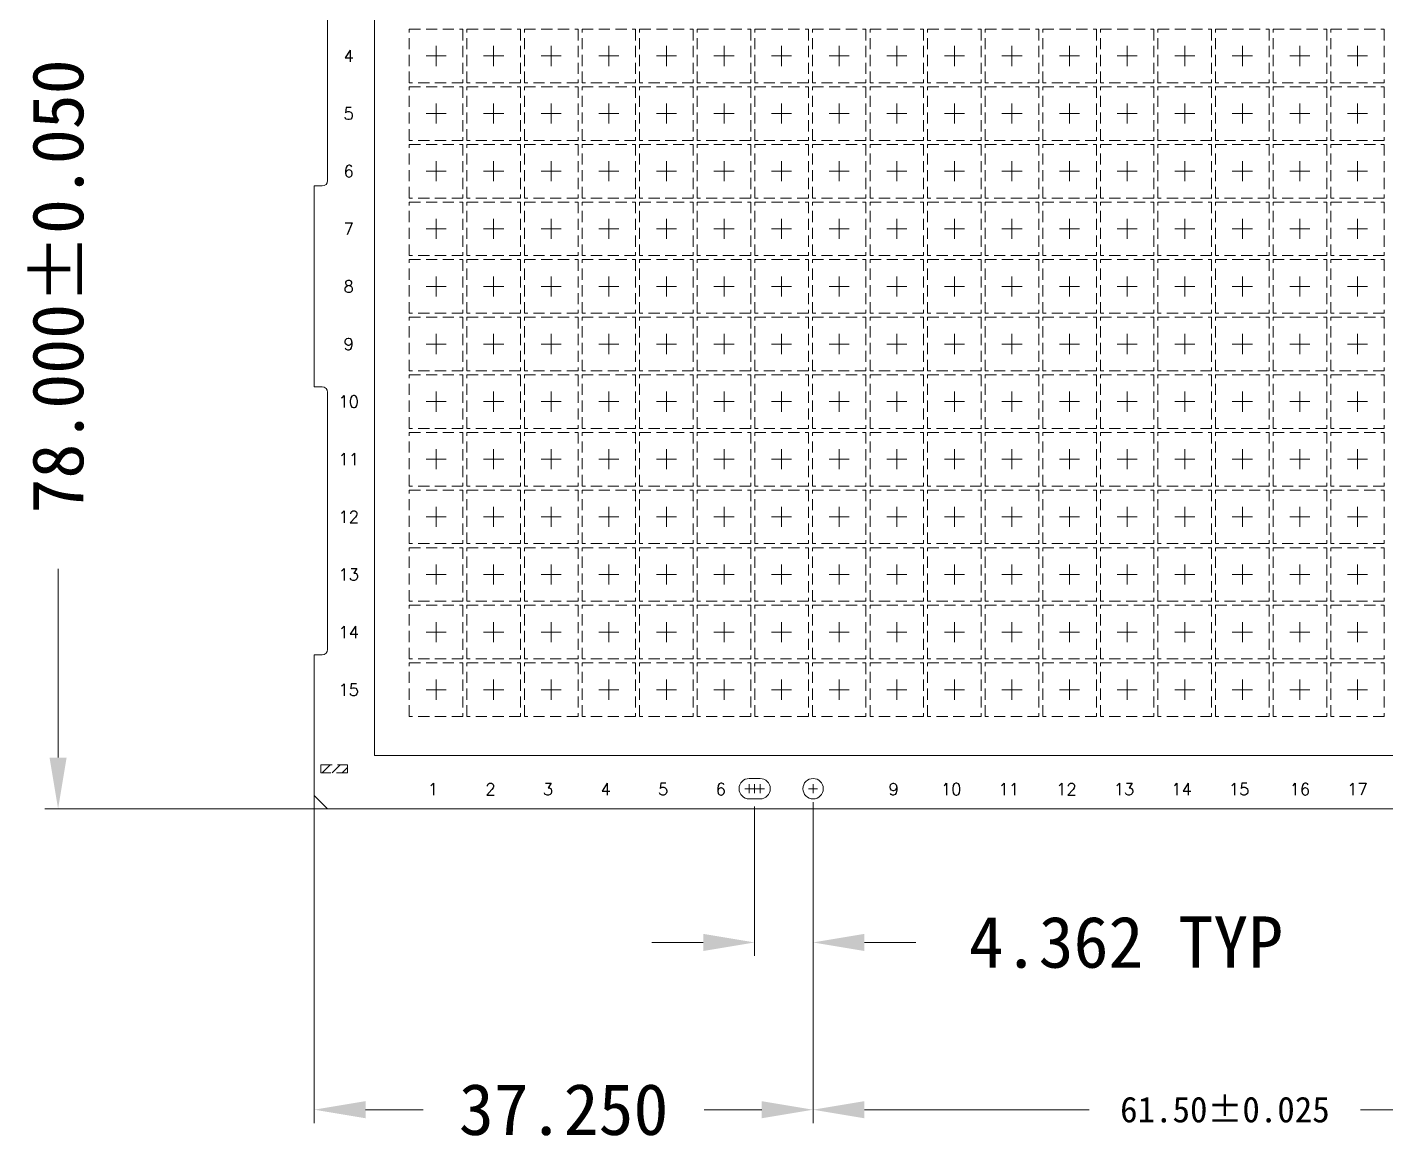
# Model space of a CAD drawing. Header units: millimetres. Extents: x 2103 to 2391, y 501 to 745.
# Drawn here: x 2140.57 to 2171, y 573.87 to 598.7 of the extents above; entities that cross this region are included whole.
import ezdxf

# ---------------------------------------------------------------- set-up
doc = ezdxf.new("R2010")
doc.units = ezdxf.units.MM
for name, pattern in [('CENTER', [2, 1.25, -0.25, 0.25, -0.25]), ('DASHED', [0.75, 0.5, -0.25]), ('HIDDEN', [0.375, 0.25, -0.125])]:
    doc.linetypes.add(name, pattern=pattern)
for name, color, linetype, lineweight in [('1', 7, 'Continuous', 18), ('1D', 4, 'Continuous', 18), ('ETCH', 4, 'Continuous', 15), ('PKG', 6, 'HIDDEN', 9)]:
    doc.layers.add(name, color=color, linetype=linetype, lineweight=lineweight)
doc.layers.add('中心线', color=1, linetype='CENTER')
doc.layers.add('标注', color=4, linetype='Continuous')
doc.styles.add('宋体', font='')
doc.styles.get('宋体').set_extended_font_data('宋体')

msp = doc.modelspace()

# ---------------------------------------------------------------- hatches: boundary and pattern name
at = {"layer": 'ETCH', "lineweight": 0}
h = msp.add_hatch(dxfattribs=at)
h.set_pattern_fill('ANSI31', color=256, scale=0.05)
h.set_pattern_definition([(45, (2316.36633, 731.20853), (-0.1122532, 0.1122532), [])])
h.paths.add_polyline_path([(2224.25022, 582.08881), (2223.65022, 582.08881), (2223.65022, 582.00453), (2224.25022, 582.00453)])
h.paths.add_polyline_path([(2224.25022, 582.18453), (2223.65022, 582.18453), (2223.65022, 582.08881), (2224.25022, 582.08881)])
h.paths.add_polyline_path([(2224.25022, 603.69453), (2223.65022, 603.69453), (2223.65022, 603.60453), (2224.25022, 603.60453)])
h.paths.add_polyline_path([(2224.25022, 603.78453), (2223.65022, 603.78453), (2223.65022, 603.69453), (2224.25022, 603.69453)])
h.paths.add_polyline_path([(2147.75022, 603.69453), (2147.15022, 603.69453), (2147.15022, 603.60453), (2147.75022, 603.60453)])
h.paths.add_polyline_path([(2147.75022, 603.78453), (2147.15022, 603.78453), (2147.15022, 603.69453), (2147.75022, 603.69453)])
h.paths.add_polyline_path([(2166.9606, 638.96442), (2164.9606, 638.96442), (2164.9606, 638.66442), (2166.9606, 638.66442)])
h.paths.add_polyline_path([(2166.9606, 639.26442), (2164.9606, 639.26442), (2164.9606, 638.96442), (2166.9606, 638.96442)])
h.paths.add_polyline_path([(2166.9606, 710.96442), (2164.9606, 710.96442), (2164.9606, 710.66442), (2166.9606, 710.66442)])
h.paths.add_polyline_path([(2166.9606, 711.26442), (2164.9606, 711.26442), (2164.9606, 710.96442), (2166.9606, 710.96442)])
h.paths.add_polyline_path([(2147.75022, 582.08881), (2147.15022, 582.08881), (2147.15022, 582.00453), (2147.75022, 582.00453)])
h.paths.add_polyline_path([(2147.75022, 582.18453), (2147.15022, 582.18453), (2147.15022, 582.08881), (2147.75022, 582.08881)])
at = {"layer": '标注', "lineweight": 0}
for points in [[(2141.07227, 582.34453), (2141.4556, 582.34453), (2141.26394, 581.19453)], [(2155.71662, 578.39633), (2155.71662, 578.013), (2156.86662, 578.20467)], [(2159.32522, 578.39633), (2159.32522, 578.013), (2158.17522, 578.20467)], [(2148.15022, 574.65102), (2148.15022, 574.26769), (2147.00022, 574.45936)], [(2157.02522, 574.65102), (2157.02522, 574.26769), (2158.17522, 574.45936)], [(2159.32522, 574.65102), (2159.32522, 574.26769), (2158.17522, 574.45936)]]:
    msp.add_hatch(color=256, dxfattribs=at).paths.add_polyline_path(points, flags=0)

# ---------------------------------------------------------------- linework, layer by layer
at = {"lineweight": 0}
for p, q in [((2147.00023, 581.49453), (2147.00022, 581.49453)), ((2147.00022, 581.49453), (2147.00023, 581.49453))]:
    msp.add_line(p, q, dxfattribs=at)
at = {"color": 6, "linetype": 'ByBlock', "lineweight": 0}
msp.add_lwpolyline([(2147.00022, 581.49453), (2147.00022, 581.49453), (2147.00022, 584.64453), (2147.18022, 584.64453, 0.41421356), (2147.30022, 584.76453), (2147.30022, 590.52453, 0.41421356), (2147.18022, 590.64453), (2147.00022, 590.64453), (2147.00022, 595.14453), (2147.18022, 595.14453, 0.41421356), (2147.30022, 595.26453), (2147.30022, 601.02453, 0.41421356), (2147.18022, 601.14453), (2147.00022, 601.14453), (2147.00022, 604.29453), (2147.00022, 604.29453), (2147.00022, 604.29453), (2147.30022, 604.59453), (2224.10022, 604.59453)], format="xyb", dxfattribs=at)
msp.add_lwpolyline([(2224.10022, 581.19453), (2147.30022, 581.19453), (2147.00022, 581.49453), (2147.00022, 581.49453), (2147.00022, 581.49453)], dxfattribs=at)
at = {"layer": '1', "lineweight": 0}
msp.add_lwpolyline([(2156.98662, 581.41953, 1), (2156.98662, 581.87673), (2156.74662, 581.87673, 1), (2156.74662, 581.41953)], format="xyb", close=True, dxfattribs=at)
msp.add_circle((2158.17522, 581.64813), 0.2286, dxfattribs=at)
at = {"layer": '1D', "lineweight": 0}
for p, q in [((2156.64662, 581.64813), (2156.84662, 581.64813)), ((2156.74662, 581.54813), (2156.74662, 581.74813)), ((2156.76662, 581.64813), (2156.96662, 581.64813)), ((2156.86662, 581.54813), (2156.86662, 581.74813)), ((2156.88662, 581.64813), (2157.08662, 581.64813)), ((2156.98662, 581.54813), (2156.98662, 581.74813)), ((2158.07522, 581.64813), (2158.27522, 581.64813)), ((2158.17522, 581.54813), (2158.17522, 581.74813))]:
    msp.add_line(p, q, dxfattribs=at)
msp.add_lwpolyline([(2148.35022, 603.39453), (2223.35022, 603.39453), (2223.35022, 582.39453), (2148.35022, 582.39453)], close=True, dxfattribs=at)
at = {"layer": '1D', "linetype": 'HIDDEN', "lineweight": 0}
msp.add_lwpolyline([(2147.15022, 582.00453), (2147.15022, 582.18453), (2147.75022, 582.18453), (2147.75022, 582.00453)], close=True, dxfattribs=at)
at = {"layer": 'PKG', "color": 2, "linetype": 'DASHED', "lineweight": 0, "ltscale": 0.5}
for points in [[(2149.13022, 598.65453), (2150.33022, 598.65453), (2150.33022, 597.45453), (2149.13022, 597.45453)], [(2150.42022, 598.65453), (2151.62022, 598.65453), (2151.62022, 597.45453), (2150.42022, 597.45453)], [(2151.71022, 598.65453), (2152.91022, 598.65453), (2152.91022, 597.45453), (2151.71022, 597.45453)], [(2153.00022, 598.65453), (2154.20022, 598.65453), (2154.20022, 597.45453), (2153.00022, 597.45453)], [(2154.29022, 598.65453), (2155.49022, 598.65453), (2155.49022, 597.45453), (2154.29022, 597.45453)], [(2155.58022, 598.65453), (2156.78022, 598.65453), (2156.78022, 597.45453), (2155.58022, 597.45453)], [(2156.87022, 598.65453), (2158.07022, 598.65453), (2158.07022, 597.45453), (2156.87022, 597.45453)], [(2158.16022, 598.65453), (2159.36022, 598.65453), (2159.36022, 597.45453), (2158.16022, 597.45453)], [(2159.45022, 598.65453), (2160.65022, 598.65453), (2160.65022, 597.45453), (2159.45022, 597.45453)], [(2160.74022, 598.65453), (2161.94022, 598.65453), (2161.94022, 597.45453), (2160.74022, 597.45453)], [(2162.03022, 598.65453), (2163.23022, 598.65453), (2163.23022, 597.45453), (2162.03022, 597.45453)], [(2163.32022, 598.65453), (2164.52022, 598.65453), (2164.52022, 597.45453), (2163.32022, 597.45453)], [(2164.61022, 598.65453), (2165.81022, 598.65453), (2165.81022, 597.45453), (2164.61022, 597.45453)], [(2165.90022, 598.65453), (2167.10022, 598.65453), (2167.10022, 597.45453), (2165.90022, 597.45453)], [(2167.19022, 598.65453), (2168.39022, 598.65453), (2168.39022, 597.45453), (2167.19022, 597.45453)], [(2168.48022, 598.65453), (2169.68022, 598.65453), (2169.68022, 597.45453), (2168.48022, 597.45453)], [(2169.77022, 598.65453), (2170.97022, 598.65453), (2170.97022, 597.45453), (2169.77022, 597.45453)], [(2149.13022, 597.36453), (2150.33022, 597.36453), (2150.33022, 596.16453), (2149.13022, 596.16453)], [(2150.42022, 597.36453), (2151.62022, 597.36453), (2151.62022, 596.16453), (2150.42022, 596.16453)], [(2151.71022, 597.36453), (2152.91022, 597.36453), (2152.91022, 596.16453), (2151.71022, 596.16453)], [(2153.00022, 597.36453), (2154.20022, 597.36453), (2154.20022, 596.16453), (2153.00022, 596.16453)], [(2154.29022, 597.36453), (2155.49022, 597.36453), (2155.49022, 596.16453), (2154.29022, 596.16453)], [(2155.58022, 597.36453), (2156.78022, 597.36453), (2156.78022, 596.16453), (2155.58022, 596.16453)], [(2156.87022, 597.36453), (2158.07022, 597.36453), (2158.07022, 596.16453), (2156.87022, 596.16453)], [(2158.16022, 597.36453), (2159.36022, 597.36453), (2159.36022, 596.16453), (2158.16022, 596.16453)], [(2159.45022, 597.36453), (2160.65022, 597.36453), (2160.65022, 596.16453), (2159.45022, 596.16453)], [(2160.74022, 597.36453), (2161.94022, 597.36453), (2161.94022, 596.16453), (2160.74022, 596.16453)], [(2162.03022, 597.36453), (2163.23022, 597.36453), (2163.23022, 596.16453), (2162.03022, 596.16453)], [(2163.32022, 597.36453), (2164.52022, 597.36453), (2164.52022, 596.16453), (2163.32022, 596.16453)], [(2164.61022, 597.36453), (2165.81022, 597.36453), (2165.81022, 596.16453), (2164.61022, 596.16453)], [(2165.90022, 597.36453), (2167.10022, 597.36453), (2167.10022, 596.16453), (2165.90022, 596.16453)], [(2167.19022, 597.36453), (2168.39022, 597.36453), (2168.39022, 596.16453), (2167.19022, 596.16453)], [(2168.48022, 597.36453), (2169.68022, 597.36453), (2169.68022, 596.16453), (2168.48022, 596.16453)], [(2169.77022, 597.36453), (2170.97022, 597.36453), (2170.97022, 596.16453), (2169.77022, 596.16453)], [(2149.13022, 596.07453), (2150.33022, 596.07453), (2150.33022, 594.87453), (2149.13022, 594.87453)], [(2150.42022, 596.07453), (2151.62022, 596.07453), (2151.62022, 594.87453), (2150.42022, 594.87453)], [(2151.71022, 596.07453), (2152.91022, 596.07453), (2152.91022, 594.87453), (2151.71022, 594.87453)], [(2153.00022, 596.07453), (2154.20022, 596.07453), (2154.20022, 594.87453), (2153.00022, 594.87453)], [(2154.29022, 596.07453), (2155.49022, 596.07453), (2155.49022, 594.87453), (2154.29022, 594.87453)], [(2155.58022, 596.07453), (2156.78022, 596.07453), (2156.78022, 594.87453), (2155.58022, 594.87453)], [(2156.87022, 596.07453), (2158.07022, 596.07453), (2158.07022, 594.87453), (2156.87022, 594.87453)], [(2158.16022, 596.07453), (2159.36022, 596.07453), (2159.36022, 594.87453), (2158.16022, 594.87453)], [(2159.45022, 596.07453), (2160.65022, 596.07453), (2160.65022, 594.87453), (2159.45022, 594.87453)], [(2160.74022, 596.07453), (2161.94022, 596.07453), (2161.94022, 594.87453), (2160.74022, 594.87453)], [(2162.03022, 596.07453), (2163.23022, 596.07453), (2163.23022, 594.87453), (2162.03022, 594.87453)], [(2163.32022, 596.07453), (2164.52022, 596.07453), (2164.52022, 594.87453), (2163.32022, 594.87453)], [(2164.61022, 596.07453), (2165.81022, 596.07453), (2165.81022, 594.87453), (2164.61022, 594.87453)], [(2165.90022, 596.07453), (2167.10022, 596.07453), (2167.10022, 594.87453), (2165.90022, 594.87453)], [(2167.19022, 596.07453), (2168.39022, 596.07453), (2168.39022, 594.87453), (2167.19022, 594.87453)], [(2168.48022, 596.07453), (2169.68022, 596.07453), (2169.68022, 594.87453), (2168.48022, 594.87453)], [(2169.77022, 596.07453), (2170.97022, 596.07453), (2170.97022, 594.87453), (2169.77022, 594.87453)], [(2149.13022, 594.78453), (2150.33022, 594.78453), (2150.33022, 593.58453), (2149.13022, 593.58453)], [(2150.42022, 594.78453), (2151.62022, 594.78453), (2151.62022, 593.58453), (2150.42022, 593.58453)], [(2151.71022, 594.78453), (2152.91022, 594.78453), (2152.91022, 593.58453), (2151.71022, 593.58453)], [(2153.00022, 594.78453), (2154.20022, 594.78453), (2154.20022, 593.58453), (2153.00022, 593.58453)], [(2154.29022, 594.78453), (2155.49022, 594.78453), (2155.49022, 593.58453), (2154.29022, 593.58453)], [(2155.58022, 594.78453), (2156.78022, 594.78453), (2156.78022, 593.58453), (2155.58022, 593.58453)], [(2156.87022, 594.78453), (2158.07022, 594.78453), (2158.07022, 593.58453), (2156.87022, 593.58453)], [(2158.16022, 594.78453), (2159.36022, 594.78453), (2159.36022, 593.58453), (2158.16022, 593.58453)], [(2159.45022, 594.78453), (2160.65022, 594.78453), (2160.65022, 593.58453), (2159.45022, 593.58453)], [(2160.74022, 594.78453), (2161.94022, 594.78453), (2161.94022, 593.58453), (2160.74022, 593.58453)], [(2162.03022, 594.78453), (2163.23022, 594.78453), (2163.23022, 593.58453), (2162.03022, 593.58453)], [(2163.32022, 594.78453), (2164.52022, 594.78453), (2164.52022, 593.58453), (2163.32022, 593.58453)], [(2164.61022, 594.78453), (2165.81022, 594.78453), (2165.81022, 593.58453), (2164.61022, 593.58453)], [(2165.90022, 594.78453), (2167.10022, 594.78453), (2167.10022, 593.58453), (2165.90022, 593.58453)], [(2167.19022, 594.78453), (2168.39022, 594.78453), (2168.39022, 593.58453), (2167.19022, 593.58453)], [(2168.48022, 594.78453), (2169.68022, 594.78453), (2169.68022, 593.58453), (2168.48022, 593.58453)], [(2169.77022, 594.78453), (2170.97022, 594.78453), (2170.97022, 593.58453), (2169.77022, 593.58453)], [(2149.13022, 593.49453), (2150.33022, 593.49453), (2150.33022, 592.29453), (2149.13022, 592.29453)], [(2150.42022, 593.49453), (2151.62022, 593.49453), (2151.62022, 592.29453), (2150.42022, 592.29453)], [(2151.71022, 593.49453), (2152.91022, 593.49453), (2152.91022, 592.29453), (2151.71022, 592.29453)], [(2153.00022, 593.49453), (2154.20022, 593.49453), (2154.20022, 592.29453), (2153.00022, 592.29453)], [(2154.29022, 593.49453), (2155.49022, 593.49453), (2155.49022, 592.29453), (2154.29022, 592.29453)], [(2155.58022, 593.49453), (2156.78022, 593.49453), (2156.78022, 592.29453), (2155.58022, 592.29453)], [(2156.87022, 593.49453), (2158.07022, 593.49453), (2158.07022, 592.29453), (2156.87022, 592.29453)], [(2158.16022, 593.49453), (2159.36022, 593.49453), (2159.36022, 592.29453), (2158.16022, 592.29453)], [(2159.45022, 593.49453), (2160.65022, 593.49453), (2160.65022, 592.29453), (2159.45022, 592.29453)], [(2160.74022, 593.49453), (2161.94022, 593.49453), (2161.94022, 592.29453), (2160.74022, 592.29453)], [(2162.03022, 593.49453), (2163.23022, 593.49453), (2163.23022, 592.29453), (2162.03022, 592.29453)], [(2163.32022, 593.49453), (2164.52022, 593.49453), (2164.52022, 592.29453), (2163.32022, 592.29453)], [(2164.61022, 593.49453), (2165.81022, 593.49453), (2165.81022, 592.29453), (2164.61022, 592.29453)], [(2165.90022, 593.49453), (2167.10022, 593.49453), (2167.10022, 592.29453), (2165.90022, 592.29453)], [(2167.19022, 593.49453), (2168.39022, 593.49453), (2168.39022, 592.29453), (2167.19022, 592.29453)], [(2168.48022, 593.49453), (2169.68022, 593.49453), (2169.68022, 592.29453), (2168.48022, 592.29453)], [(2169.77022, 593.49453), (2170.97022, 593.49453), (2170.97022, 592.29453), (2169.77022, 592.29453)], [(2149.13022, 592.20453), (2150.33022, 592.20453), (2150.33022, 591.00453), (2149.13022, 591.00453)], [(2150.42022, 592.20453), (2151.62022, 592.20453), (2151.62022, 591.00453), (2150.42022, 591.00453)], [(2151.71022, 592.20453), (2152.91022, 592.20453), (2152.91022, 591.00453), (2151.71022, 591.00453)], [(2153.00022, 592.20453), (2154.20022, 592.20453), (2154.20022, 591.00453), (2153.00022, 591.00453)], [(2154.29022, 592.20453), (2155.49022, 592.20453), (2155.49022, 591.00453), (2154.29022, 591.00453)], [(2155.58022, 592.20453), (2156.78022, 592.20453), (2156.78022, 591.00453), (2155.58022, 591.00453)], [(2156.87022, 592.20453), (2158.07022, 592.20453), (2158.07022, 591.00453), (2156.87022, 591.00453)], [(2158.16022, 592.20453), (2159.36022, 592.20453), (2159.36022, 591.00453), (2158.16022, 591.00453)], [(2159.45022, 592.20453), (2160.65022, 592.20453), (2160.65022, 591.00453), (2159.45022, 591.00453)], [(2160.74022, 592.20453), (2161.94022, 592.20453), (2161.94022, 591.00453), (2160.74022, 591.00453)], [(2162.03022, 592.20453), (2163.23022, 592.20453), (2163.23022, 591.00453), (2162.03022, 591.00453)], [(2163.32022, 592.20453), (2164.52022, 592.20453), (2164.52022, 591.00453), (2163.32022, 591.00453)], [(2164.61022, 592.20453), (2165.81022, 592.20453), (2165.81022, 591.00453), (2164.61022, 591.00453)], [(2165.90022, 592.20453), (2167.10022, 592.20453), (2167.10022, 591.00453), (2165.90022, 591.00453)], [(2167.19022, 592.20453), (2168.39022, 592.20453), (2168.39022, 591.00453), (2167.19022, 591.00453)], [(2168.48022, 592.20453), (2169.68022, 592.20453), (2169.68022, 591.00453), (2168.48022, 591.00453)], [(2169.77022, 592.20453), (2170.97022, 592.20453), (2170.97022, 591.00453), (2169.77022, 591.00453)], [(2149.13022, 590.91453), (2150.33022, 590.91453), (2150.33022, 589.71453), (2149.13022, 589.71453)], [(2150.42022, 590.91453), (2151.62022, 590.91453), (2151.62022, 589.71453), (2150.42022, 589.71453)], [(2151.71022, 590.91453), (2152.91022, 590.91453), (2152.91022, 589.71453), (2151.71022, 589.71453)], [(2153.00022, 590.91453), (2154.20022, 590.91453), (2154.20022, 589.71453), (2153.00022, 589.71453)], [(2154.29022, 590.91453), (2155.49022, 590.91453), (2155.49022, 589.71453), (2154.29022, 589.71453)], [(2155.58022, 590.91453), (2156.78022, 590.91453), (2156.78022, 589.71453), (2155.58022, 589.71453)], [(2156.87022, 590.91453), (2158.07022, 590.91453), (2158.07022, 589.71453), (2156.87022, 589.71453)], [(2158.16022, 590.91453), (2159.36022, 590.91453), (2159.36022, 589.71453), (2158.16022, 589.71453)], [(2159.45022, 590.91453), (2160.65022, 590.91453), (2160.65022, 589.71453), (2159.45022, 589.71453)], [(2160.74022, 590.91453), (2161.94022, 590.91453), (2161.94022, 589.71453), (2160.74022, 589.71453)], [(2162.03022, 590.91453), (2163.23022, 590.91453), (2163.23022, 589.71453), (2162.03022, 589.71453)], [(2163.32022, 590.91453), (2164.52022, 590.91453), (2164.52022, 589.71453), (2163.32022, 589.71453)], [(2164.61022, 590.91453), (2165.81022, 590.91453), (2165.81022, 589.71453), (2164.61022, 589.71453)], [(2165.90022, 590.91453), (2167.10022, 590.91453), (2167.10022, 589.71453), (2165.90022, 589.71453)], [(2167.19022, 590.91453), (2168.39022, 590.91453), (2168.39022, 589.71453), (2167.19022, 589.71453)], [(2168.48022, 590.91453), (2169.68022, 590.91453), (2169.68022, 589.71453), (2168.48022, 589.71453)], [(2169.77022, 590.91453), (2170.97022, 590.91453), (2170.97022, 589.71453), (2169.77022, 589.71453)], [(2149.13022, 589.62453), (2150.33022, 589.62453), (2150.33022, 588.42453), (2149.13022, 588.42453)], [(2150.42022, 589.62453), (2151.62022, 589.62453), (2151.62022, 588.42453), (2150.42022, 588.42453)], [(2151.71022, 589.62453), (2152.91022, 589.62453), (2152.91022, 588.42453), (2151.71022, 588.42453)], [(2153.00022, 589.62453), (2154.20022, 589.62453), (2154.20022, 588.42453), (2153.00022, 588.42453)], [(2154.29022, 589.62453), (2155.49022, 589.62453), (2155.49022, 588.42453), (2154.29022, 588.42453)], [(2155.58022, 589.62453), (2156.78022, 589.62453), (2156.78022, 588.42453), (2155.58022, 588.42453)], [(2156.87022, 589.62453), (2158.07022, 589.62453), (2158.07022, 588.42453), (2156.87022, 588.42453)], [(2158.16022, 589.62453), (2159.36022, 589.62453), (2159.36022, 588.42453), (2158.16022, 588.42453)], [(2159.45022, 589.62453), (2160.65022, 589.62453), (2160.65022, 588.42453), (2159.45022, 588.42453)], [(2160.74022, 589.62453), (2161.94022, 589.62453), (2161.94022, 588.42453), (2160.74022, 588.42453)], [(2162.03022, 589.62453), (2163.23022, 589.62453), (2163.23022, 588.42453), (2162.03022, 588.42453)], [(2163.32022, 589.62453), (2164.52022, 589.62453), (2164.52022, 588.42453), (2163.32022, 588.42453)], [(2164.61022, 589.62453), (2165.81022, 589.62453), (2165.81022, 588.42453), (2164.61022, 588.42453)], [(2165.90022, 589.62453), (2167.10022, 589.62453), (2167.10022, 588.42453), (2165.90022, 588.42453)], [(2167.19022, 589.62453), (2168.39022, 589.62453), (2168.39022, 588.42453), (2167.19022, 588.42453)], [(2168.48022, 589.62453), (2169.68022, 589.62453), (2169.68022, 588.42453), (2168.48022, 588.42453)], [(2169.77022, 589.62453), (2170.97022, 589.62453), (2170.97022, 588.42453), (2169.77022, 588.42453)], [(2149.13022, 588.33453), (2150.33022, 588.33453), (2150.33022, 587.13453), (2149.13022, 587.13453)], [(2150.42022, 588.33453), (2151.62022, 588.33453), (2151.62022, 587.13453), (2150.42022, 587.13453)], [(2151.71022, 588.33453), (2152.91022, 588.33453), (2152.91022, 587.13453), (2151.71022, 587.13453)], [(2153.00022, 588.33453), (2154.20022, 588.33453), (2154.20022, 587.13453), (2153.00022, 587.13453)], [(2154.29022, 588.33453), (2155.49022, 588.33453), (2155.49022, 587.13453), (2154.29022, 587.13453)], [(2155.58022, 588.33453), (2156.78022, 588.33453), (2156.78022, 587.13453), (2155.58022, 587.13453)], [(2156.87022, 588.33453), (2158.07022, 588.33453), (2158.07022, 587.13453), (2156.87022, 587.13453)], [(2158.16022, 588.33453), (2159.36022, 588.33453), (2159.36022, 587.13453), (2158.16022, 587.13453)], [(2159.45022, 588.33453), (2160.65022, 588.33453), (2160.65022, 587.13453), (2159.45022, 587.13453)], [(2160.74022, 588.33453), (2161.94022, 588.33453), (2161.94022, 587.13453), (2160.74022, 587.13453)], [(2162.03022, 588.33453), (2163.23022, 588.33453), (2163.23022, 587.13453), (2162.03022, 587.13453)], [(2163.32022, 588.33453), (2164.52022, 588.33453), (2164.52022, 587.13453), (2163.32022, 587.13453)], [(2164.61022, 588.33453), (2165.81022, 588.33453), (2165.81022, 587.13453), (2164.61022, 587.13453)], [(2165.90022, 588.33453), (2167.10022, 588.33453), (2167.10022, 587.13453), (2165.90022, 587.13453)], [(2167.19022, 588.33453), (2168.39022, 588.33453), (2168.39022, 587.13453), (2167.19022, 587.13453)], [(2168.48022, 588.33453), (2169.68022, 588.33453), (2169.68022, 587.13453), (2168.48022, 587.13453)], [(2169.77022, 588.33453), (2170.97022, 588.33453), (2170.97022, 587.13453), (2169.77022, 587.13453)], [(2149.13022, 587.04453), (2150.33022, 587.04453), (2150.33022, 585.84453), (2149.13022, 585.84453)], [(2150.42022, 587.04453), (2151.62022, 587.04453), (2151.62022, 585.84453), (2150.42022, 585.84453)], [(2151.71022, 587.04453), (2152.91022, 587.04453), (2152.91022, 585.84453), (2151.71022, 585.84453)], [(2153.00022, 587.04453), (2154.20022, 587.04453), (2154.20022, 585.84453), (2153.00022, 585.84453)], [(2154.29022, 587.04453), (2155.49022, 587.04453), (2155.49022, 585.84453), (2154.29022, 585.84453)], [(2155.58022, 587.04453), (2156.78022, 587.04453), (2156.78022, 585.84453), (2155.58022, 585.84453)], [(2156.87022, 587.04453), (2158.07022, 587.04453), (2158.07022, 585.84453), (2156.87022, 585.84453)], [(2158.16022, 587.04453), (2159.36022, 587.04453), (2159.36022, 585.84453), (2158.16022, 585.84453)], [(2159.45022, 587.04453), (2160.65022, 587.04453), (2160.65022, 585.84453), (2159.45022, 585.84453)], [(2160.74022, 587.04453), (2161.94022, 587.04453), (2161.94022, 585.84453), (2160.74022, 585.84453)], [(2162.03022, 587.04453), (2163.23022, 587.04453), (2163.23022, 585.84453), (2162.03022, 585.84453)], [(2163.32022, 587.04453), (2164.52022, 587.04453), (2164.52022, 585.84453), (2163.32022, 585.84453)], [(2164.61022, 587.04453), (2165.81022, 587.04453), (2165.81022, 585.84453), (2164.61022, 585.84453)], [(2165.90022, 587.04453), (2167.10022, 587.04453), (2167.10022, 585.84453), (2165.90022, 585.84453)], [(2167.19022, 587.04453), (2168.39022, 587.04453), (2168.39022, 585.84453), (2167.19022, 585.84453)], [(2168.48022, 587.04453), (2169.68022, 587.04453), (2169.68022, 585.84453), (2168.48022, 585.84453)], [(2169.77022, 587.04453), (2170.97022, 587.04453), (2170.97022, 585.84453), (2169.77022, 585.84453)], [(2149.13022, 585.75453), (2150.33022, 585.75453), (2150.33022, 584.55453), (2149.13022, 584.55453)], [(2150.42022, 585.75453), (2151.62022, 585.75453), (2151.62022, 584.55453), (2150.42022, 584.55453)], [(2151.71022, 585.75453), (2152.91022, 585.75453), (2152.91022, 584.55453), (2151.71022, 584.55453)], [(2153.00022, 585.75453), (2154.20022, 585.75453), (2154.20022, 584.55453), (2153.00022, 584.55453)], [(2154.29022, 585.75453), (2155.49022, 585.75453), (2155.49022, 584.55453), (2154.29022, 584.55453)], [(2155.58022, 585.75453), (2156.78022, 585.75453), (2156.78022, 584.55453), (2155.58022, 584.55453)], [(2156.87022, 585.75453), (2158.07022, 585.75453), (2158.07022, 584.55453), (2156.87022, 584.55453)], [(2158.16022, 585.75453), (2159.36022, 585.75453), (2159.36022, 584.55453), (2158.16022, 584.55453)], [(2159.45022, 585.75453), (2160.65022, 585.75453), (2160.65022, 584.55453), (2159.45022, 584.55453)], [(2160.74022, 585.75453), (2161.94022, 585.75453), (2161.94022, 584.55453), (2160.74022, 584.55453)], [(2162.03022, 585.75453), (2163.23022, 585.75453), (2163.23022, 584.55453), (2162.03022, 584.55453)], [(2163.32022, 585.75453), (2164.52022, 585.75453), (2164.52022, 584.55453), (2163.32022, 584.55453)], [(2164.61022, 585.75453), (2165.81022, 585.75453), (2165.81022, 584.55453), (2164.61022, 584.55453)], [(2165.90022, 585.75453), (2167.10022, 585.75453), (2167.10022, 584.55453), (2165.90022, 584.55453)], [(2167.19022, 585.75453), (2168.39022, 585.75453), (2168.39022, 584.55453), (2167.19022, 584.55453)], [(2168.48022, 585.75453), (2169.68022, 585.75453), (2169.68022, 584.55453), (2168.48022, 584.55453)], [(2169.77022, 585.75453), (2170.97022, 585.75453), (2170.97022, 584.55453), (2169.77022, 584.55453)], [(2149.13022, 584.46453), (2150.33022, 584.46453), (2150.33022, 583.26453), (2149.13022, 583.26453)], [(2150.42022, 584.46453), (2151.62022, 584.46453), (2151.62022, 583.26453), (2150.42022, 583.26453)], [(2151.71022, 584.46453), (2152.91022, 584.46453), (2152.91022, 583.26453), (2151.71022, 583.26453)], [(2153.00022, 584.46453), (2154.20022, 584.46453), (2154.20022, 583.26453), (2153.00022, 583.26453)], [(2154.29022, 584.46453), (2155.49022, 584.46453), (2155.49022, 583.26453), (2154.29022, 583.26453)], [(2155.58022, 584.46453), (2156.78022, 584.46453), (2156.78022, 583.26453), (2155.58022, 583.26453)], [(2156.87022, 584.46453), (2158.07022, 584.46453), (2158.07022, 583.26453), (2156.87022, 583.26453)], [(2158.16022, 584.46453), (2159.36022, 584.46453), (2159.36022, 583.26453), (2158.16022, 583.26453)], [(2159.45022, 584.46453), (2160.65022, 584.46453), (2160.65022, 583.26453), (2159.45022, 583.26453)], [(2160.74022, 584.46453), (2161.94022, 584.46453), (2161.94022, 583.26453), (2160.74022, 583.26453)], [(2162.03022, 584.46453), (2163.23022, 584.46453), (2163.23022, 583.26453), (2162.03022, 583.26453)], [(2163.32022, 584.46453), (2164.52022, 584.46453), (2164.52022, 583.26453), (2163.32022, 583.26453)], [(2164.61022, 584.46453), (2165.81022, 584.46453), (2165.81022, 583.26453), (2164.61022, 583.26453)], [(2165.90022, 584.46453), (2167.10022, 584.46453), (2167.10022, 583.26453), (2165.90022, 583.26453)], [(2167.19022, 584.46453), (2168.39022, 584.46453), (2168.39022, 583.26453), (2167.19022, 583.26453)], [(2168.48022, 584.46453), (2169.68022, 584.46453), (2169.68022, 583.26453), (2168.48022, 583.26453)], [(2169.77022, 584.46453), (2170.97022, 584.46453), (2170.97022, 583.26453), (2169.77022, 583.26453)]]:
    msp.add_lwpolyline(points, close=True, dxfattribs=at)
at = {"layer": '中心线', "color": 1, "linetype": 'CENTER', "lineweight": 0, "ltscale": 0.5}
for p, q in [((2149.50522, 598.05453), (2149.95522, 598.05453)), ((2149.73022, 597.82953), (2149.73022, 598.27953)), ((2150.79522, 598.05453), (2151.24522, 598.05453)), ((2151.02022, 597.82953), (2151.02022, 598.27953)), ((2152.08522, 598.05453), (2152.53522, 598.05453)), ((2152.31022, 597.82953), (2152.31022, 598.27953)), ((2153.37522, 598.05453), (2153.82522, 598.05453)), ((2153.60022, 597.82953), (2153.60022, 598.27953)), ((2154.66522, 598.05453), (2155.11522, 598.05453)), ((2154.89022, 597.82953), (2154.89022, 598.27953)), ((2155.95522, 598.05453), (2156.40522, 598.05453)), ((2156.18022, 597.82953), (2156.18022, 598.27953)), ((2157.24522, 598.05453), (2157.69522, 598.05453)), ((2157.47022, 597.82953), (2157.47022, 598.27953)), ((2158.53522, 598.05453), (2158.98522, 598.05453)), ((2158.76022, 597.82953), (2158.76022, 598.27953)), ((2159.82522, 598.05453), (2160.27522, 598.05453)), ((2160.05022, 597.82953), (2160.05022, 598.27953)), ((2161.11522, 598.05453), (2161.56522, 598.05453)), ((2161.34022, 597.82953), (2161.34022, 598.27953)), ((2162.40522, 598.05453), (2162.85522, 598.05453)), ((2162.63022, 597.82953), (2162.63022, 598.27953)), ((2163.69522, 598.05453), (2164.14522, 598.05453)), ((2163.92022, 597.82953), (2163.92022, 598.27953)), ((2164.98522, 598.05453), (2165.43522, 598.05453)), ((2165.21022, 597.82953), (2165.21022, 598.27953)), ((2166.27522, 598.05453), (2166.72522, 598.05453)), ((2166.50022, 597.82953), (2166.50022, 598.27953)), ((2167.56522, 598.05453), (2168.01522, 598.05453)), ((2167.79022, 597.82953), (2167.79022, 598.27953)), ((2168.85522, 598.05453), (2169.30522, 598.05453)), ((2169.08022, 597.82953), (2169.08022, 598.27953)), ((2170.14522, 598.05453), (2170.59522, 598.05453)), ((2170.37022, 597.82953), (2170.37022, 598.27953)), ((2149.73022, 596.53953), (2149.73022, 596.98953)), ((2151.02022, 596.53953), (2151.02022, 596.98953)), ((2152.31022, 596.53953), (2152.31022, 596.98953)), ((2153.60022, 596.53953), (2153.60022, 596.98953)), ((2154.89022, 596.53953), (2154.89022, 596.98953)), ((2156.18022, 596.53953), (2156.18022, 596.98953)), ((2157.47022, 596.53953), (2157.47022, 596.98953)), ((2158.76022, 596.53953), (2158.76022, 596.98953)), ((2160.05022, 596.53953), (2160.05022, 596.98953)), ((2161.34022, 596.53953), (2161.34022, 596.98953)), ((2162.63022, 596.53953), (2162.63022, 596.98953)), ((2163.92022, 596.53953), (2163.92022, 596.98953)), ((2165.21022, 596.53953), (2165.21022, 596.98953)), ((2166.50022, 596.53953), (2166.50022, 596.98953)), ((2167.79022, 596.53953), (2167.79022, 596.98953)), ((2169.08022, 596.53953), (2169.08022, 596.98953)), ((2170.37022, 596.53953), (2170.37022, 596.98953)), ((2149.50522, 596.76453), (2149.95522, 596.76453)), ((2150.79522, 596.76453), (2151.24522, 596.76453)), ((2152.08522, 596.76453), (2152.53522, 596.76453)), ((2153.37522, 596.76453), (2153.82522, 596.76453)), ((2154.66522, 596.76453), (2155.11522, 596.76453)), ((2155.95522, 596.76453), (2156.40522, 596.76453)), ((2157.24522, 596.76453), (2157.69522, 596.76453)), ((2158.53522, 596.76453), (2158.98522, 596.76453)), ((2159.82522, 596.76453), (2160.27522, 596.76453)), ((2161.11522, 596.76453), (2161.56522, 596.76453)), ((2162.40522, 596.76453), (2162.85522, 596.76453)), ((2163.69522, 596.76453), (2164.14522, 596.76453)), ((2164.98522, 596.76453), (2165.43522, 596.76453)), ((2166.27522, 596.76453), (2166.72522, 596.76453)), ((2167.56522, 596.76453), (2168.01522, 596.76453)), ((2168.85522, 596.76453), (2169.30522, 596.76453)), ((2170.14522, 596.76453), (2170.59522, 596.76453)), ((2149.73022, 595.24953), (2149.73022, 595.69953)), ((2151.02022, 595.24953), (2151.02022, 595.69953)), ((2152.31022, 595.24953), (2152.31022, 595.69953)), ((2153.60022, 595.24953), (2153.60022, 595.69953)), ((2154.89022, 595.24953), (2154.89022, 595.69953)), ((2156.18022, 595.24953), (2156.18022, 595.69953)), ((2157.47022, 595.24953), (2157.47022, 595.69953)), ((2158.76022, 595.24953), (2158.76022, 595.69953)), ((2160.05022, 595.24953), (2160.05022, 595.69953)), ((2161.34022, 595.24953), (2161.34022, 595.69953)), ((2162.63022, 595.24953), (2162.63022, 595.69953)), ((2163.92022, 595.24953), (2163.92022, 595.69953)), ((2165.21022, 595.24953), (2165.21022, 595.69953)), ((2166.50022, 595.24953), (2166.50022, 595.69953)), ((2167.79022, 595.24953), (2167.79022, 595.69953)), ((2169.08022, 595.24953), (2169.08022, 595.69953)), ((2170.37022, 595.24953), (2170.37022, 595.69953)), ((2149.50522, 595.47453), (2149.95522, 595.47453)), ((2150.79522, 595.47453), (2151.24522, 595.47453)), ((2152.08522, 595.47453), (2152.53522, 595.47453)), ((2153.37522, 595.47453), (2153.82522, 595.47453)), ((2154.66522, 595.47453), (2155.11522, 595.47453)), ((2155.95522, 595.47453), (2156.40522, 595.47453)), ((2157.24522, 595.47453), (2157.69522, 595.47453)), ((2158.53522, 595.47453), (2158.98522, 595.47453)), ((2159.82522, 595.47453), (2160.27522, 595.47453)), ((2161.11522, 595.47453), (2161.56522, 595.47453)), ((2162.40522, 595.47453), (2162.85522, 595.47453)), ((2163.69522, 595.47453), (2164.14522, 595.47453)), ((2164.98522, 595.47453), (2165.43522, 595.47453)), ((2166.27522, 595.47453), (2166.72522, 595.47453)), ((2167.56522, 595.47453), (2168.01522, 595.47453)), ((2168.85522, 595.47453), (2169.30522, 595.47453)), ((2170.14522, 595.47453), (2170.59522, 595.47453)), ((2149.73022, 593.95953), (2149.73022, 594.40953)), ((2151.02022, 593.95953), (2151.02022, 594.40953)), ((2152.31022, 593.95953), (2152.31022, 594.40953)), ((2153.60022, 593.95953), (2153.60022, 594.40953)), ((2154.89022, 593.95953), (2154.89022, 594.40953)), ((2156.18022, 593.95953), (2156.18022, 594.40953)), ((2157.47022, 593.95953), (2157.47022, 594.40953)), ((2158.76022, 593.95953), (2158.76022, 594.40953)), ((2160.05022, 593.95953), (2160.05022, 594.40953)), ((2161.34022, 593.95953), (2161.34022, 594.40953)), ((2162.63022, 593.95953), (2162.63022, 594.40953)), ((2163.92022, 593.95953), (2163.92022, 594.40953)), ((2165.21022, 593.95953), (2165.21022, 594.40953)), ((2166.50022, 593.95953), (2166.50022, 594.40953)), ((2167.79022, 593.95953), (2167.79022, 594.40953)), ((2169.08022, 593.95953), (2169.08022, 594.40953)), ((2170.37022, 593.95953), (2170.37022, 594.40953)), ((2149.50522, 594.18453), (2149.95522, 594.18453)), ((2150.79522, 594.18453), (2151.24522, 594.18453)), ((2152.08522, 594.18453), (2152.53522, 594.18453)), ((2153.37522, 594.18453), (2153.82522, 594.18453)), ((2154.66522, 594.18453), (2155.11522, 594.18453)), ((2155.95522, 594.18453), (2156.40522, 594.18453)), ((2157.24522, 594.18453), (2157.69522, 594.18453)), ((2158.53522, 594.18453), (2158.98522, 594.18453)), ((2159.82522, 594.18453), (2160.27522, 594.18453)), ((2161.11522, 594.18453), (2161.56522, 594.18453)), ((2162.40522, 594.18453), (2162.85522, 594.18453)), ((2163.69522, 594.18453), (2164.14522, 594.18453)), ((2164.98522, 594.18453), (2165.43522, 594.18453)), ((2166.27522, 594.18453), (2166.72522, 594.18453)), ((2167.56522, 594.18453), (2168.01522, 594.18453)), ((2168.85522, 594.18453), (2169.30522, 594.18453)), ((2170.14522, 594.18453), (2170.59522, 594.18453)), ((2149.50522, 592.89453), (2149.95522, 592.89453)), ((2149.73022, 592.66953), (2149.73022, 593.11953)), ((2150.79522, 592.89453), (2151.24522, 592.89453)), ((2151.02022, 592.66953), (2151.02022, 593.11953)), ((2152.08522, 592.89453), (2152.53522, 592.89453)), ((2152.31022, 592.66953), (2152.31022, 593.11953)), ((2153.37522, 592.89453), (2153.82522, 592.89453)), ((2153.60022, 592.66953), (2153.60022, 593.11953)), ((2154.66522, 592.89453), (2155.11522, 592.89453)), ((2154.89022, 592.66953), (2154.89022, 593.11953)), ((2155.95522, 592.89453), (2156.40522, 592.89453)), ((2156.18022, 592.66953), (2156.18022, 593.11953)), ((2157.24522, 592.89453), (2157.69522, 592.89453)), ((2157.47022, 592.66953), (2157.47022, 593.11953)), ((2158.53522, 592.89453), (2158.98522, 592.89453)), ((2158.76022, 592.66953), (2158.76022, 593.11953)), ((2159.82522, 592.89453), (2160.27522, 592.89453)), ((2160.05022, 592.66953), (2160.05022, 593.11953)), ((2161.11522, 592.89453), (2161.56522, 592.89453)), ((2161.34022, 592.66953), (2161.34022, 593.11953)), ((2162.40522, 592.89453), (2162.85522, 592.89453)), ((2162.63022, 592.66953), (2162.63022, 593.11953)), ((2163.69522, 592.89453), (2164.14522, 592.89453)), ((2163.92022, 592.66953), (2163.92022, 593.11953)), ((2164.98522, 592.89453), (2165.43522, 592.89453)), ((2165.21022, 592.66953), (2165.21022, 593.11953)), ((2166.27522, 592.89453), (2166.72522, 592.89453)), ((2166.50022, 592.66953), (2166.50022, 593.11953)), ((2167.56522, 592.89453), (2168.01522, 592.89453)), ((2167.79022, 592.66953), (2167.79022, 593.11953)), ((2168.85522, 592.89453), (2169.30522, 592.89453)), ((2169.08022, 592.66953), (2169.08022, 593.11953)), ((2170.14522, 592.89453), (2170.59522, 592.89453)), ((2170.37022, 592.66953), (2170.37022, 593.11953)), ((2149.73022, 591.37953), (2149.73022, 591.82953)), ((2151.02022, 591.37953), (2151.02022, 591.82953)), ((2152.31022, 591.37953), (2152.31022, 591.82953)), ((2153.60022, 591.37953), (2153.60022, 591.82953)), ((2154.89022, 591.37953), (2154.89022, 591.82953)), ((2156.18022, 591.37953), (2156.18022, 591.82953)), ((2157.47022, 591.37953), (2157.47022, 591.82953)), ((2158.76022, 591.37953), (2158.76022, 591.82953)), ((2160.05022, 591.37953), (2160.05022, 591.82953)), ((2161.34022, 591.37953), (2161.34022, 591.82953)), ((2162.63022, 591.37953), (2162.63022, 591.82953)), ((2163.92022, 591.37953), (2163.92022, 591.82953)), ((2165.21022, 591.37953), (2165.21022, 591.82953)), ((2166.50022, 591.37953), (2166.50022, 591.82953)), ((2167.79022, 591.37953), (2167.79022, 591.82953)), ((2169.08022, 591.37953), (2169.08022, 591.82953)), ((2170.37022, 591.37953), (2170.37022, 591.82953)), ((2149.50522, 591.60453), (2149.95522, 591.60453)), ((2150.79522, 591.60453), (2151.24522, 591.60453)), ((2152.08522, 591.60453), (2152.53522, 591.60453)), ((2153.37522, 591.60453), (2153.82522, 591.60453)), ((2154.66522, 591.60453), (2155.11522, 591.60453)), ((2155.95522, 591.60453), (2156.40522, 591.60453)), ((2157.24522, 591.60453), (2157.69522, 591.60453)), ((2158.53522, 591.60453), (2158.98522, 591.60453)), ((2159.82522, 591.60453), (2160.27522, 591.60453)), ((2161.11522, 591.60453), (2161.56522, 591.60453)), ((2162.40522, 591.60453), (2162.85522, 591.60453)), ((2163.69522, 591.60453), (2164.14522, 591.60453)), ((2164.98522, 591.60453), (2165.43522, 591.60453)), ((2166.27522, 591.60453), (2166.72522, 591.60453)), ((2167.56522, 591.60453), (2168.01522, 591.60453)), ((2168.85522, 591.60453), (2169.30522, 591.60453)), ((2170.14522, 591.60453), (2170.59522, 591.60453)), ((2149.73022, 590.08953), (2149.73022, 590.53953)), ((2151.02022, 590.08953), (2151.02022, 590.53953)), ((2152.31022, 590.08953), (2152.31022, 590.53953)), ((2153.60022, 590.08953), (2153.60022, 590.53953)), ((2154.89022, 590.08953), (2154.89022, 590.53953)), ((2156.18022, 590.08953), (2156.18022, 590.53953)), ((2157.47022, 590.08953), (2157.47022, 590.53953)), ((2158.76022, 590.08953), (2158.76022, 590.53953)), ((2160.05022, 590.08953), (2160.05022, 590.53953)), ((2161.34022, 590.08953), (2161.34022, 590.53953)), ((2162.63022, 590.08953), (2162.63022, 590.53953)), ((2163.92022, 590.08953), (2163.92022, 590.53953)), ((2165.21022, 590.08953), (2165.21022, 590.53953)), ((2166.50022, 590.08953), (2166.50022, 590.53953)), ((2167.79022, 590.08953), (2167.79022, 590.53953)), ((2169.08022, 590.08953), (2169.08022, 590.53953)), ((2170.37022, 590.08953), (2170.37022, 590.53953)), ((2149.50522, 590.31453), (2149.95522, 590.31453)), ((2150.79522, 590.31453), (2151.24522, 590.31453)), ((2152.08522, 590.31453), (2152.53522, 590.31453)), ((2153.37522, 590.31453), (2153.82522, 590.31453)), ((2154.66522, 590.31453), (2155.11522, 590.31453)), ((2155.95522, 590.31453), (2156.40522, 590.31453)), ((2157.24522, 590.31453), (2157.69522, 590.31453)), ((2158.53522, 590.31453), (2158.98522, 590.31453)), ((2159.82522, 590.31453), (2160.27522, 590.31453)), ((2161.11522, 590.31453), (2161.56522, 590.31453)), ((2162.40522, 590.31453), (2162.85522, 590.31453)), ((2163.69522, 590.31453), (2164.14522, 590.31453)), ((2164.98522, 590.31453), (2165.43522, 590.31453)), ((2166.27522, 590.31453), (2166.72522, 590.31453)), ((2167.56522, 590.31453), (2168.01522, 590.31453)), ((2168.85522, 590.31453), (2169.30522, 590.31453)), ((2170.14522, 590.31453), (2170.59522, 590.31453)), ((2149.73022, 588.79953), (2149.73022, 589.24953)), ((2151.02022, 588.79953), (2151.02022, 589.24953)), ((2152.31022, 588.79953), (2152.31022, 589.24953)), ((2153.60022, 588.79953), (2153.60022, 589.24953)), ((2154.89022, 588.79953), (2154.89022, 589.24953)), ((2156.18022, 588.79953), (2156.18022, 589.24953)), ((2157.47022, 588.79953), (2157.47022, 589.24953)), ((2158.76022, 588.79953), (2158.76022, 589.24953)), ((2160.05022, 588.79953), (2160.05022, 589.24953)), ((2161.34022, 588.79953), (2161.34022, 589.24953)), ((2162.63022, 588.79953), (2162.63022, 589.24953)), ((2163.92022, 588.79953), (2163.92022, 589.24953)), ((2165.21022, 588.79953), (2165.21022, 589.24953)), ((2166.50022, 588.79953), (2166.50022, 589.24953)), ((2167.79022, 588.79953), (2167.79022, 589.24953)), ((2169.08022, 588.79953), (2169.08022, 589.24953)), ((2170.37022, 588.79953), (2170.37022, 589.24953)), ((2149.50522, 589.02453), (2149.95522, 589.02453)), ((2150.79522, 589.02453), (2151.24522, 589.02453)), ((2152.08522, 589.02453), (2152.53522, 589.02453)), ((2153.37522, 589.02453), (2153.82522, 589.02453)), ((2154.66522, 589.02453), (2155.11522, 589.02453)), ((2155.95522, 589.02453), (2156.40522, 589.02453)), ((2157.24522, 589.02453), (2157.69522, 589.02453)), ((2158.53522, 589.02453), (2158.98522, 589.02453)), ((2159.82522, 589.02453), (2160.27522, 589.02453)), ((2161.11522, 589.02453), (2161.56522, 589.02453)), ((2162.40522, 589.02453), (2162.85522, 589.02453)), ((2163.69522, 589.02453), (2164.14522, 589.02453)), ((2164.98522, 589.02453), (2165.43522, 589.02453)), ((2166.27522, 589.02453), (2166.72522, 589.02453)), ((2167.56522, 589.02453), (2168.01522, 589.02453)), ((2168.85522, 589.02453), (2169.30522, 589.02453)), ((2170.14522, 589.02453), (2170.59522, 589.02453)), ((2149.73022, 587.50953), (2149.73022, 587.95953)), ((2151.02022, 587.50953), (2151.02022, 587.95953)), ((2152.31022, 587.50953), (2152.31022, 587.95953)), ((2153.60022, 587.50953), (2153.60022, 587.95953)), ((2154.89022, 587.50953), (2154.89022, 587.95953)), ((2156.18022, 587.50953), (2156.18022, 587.95953)), ((2157.47022, 587.50953), (2157.47022, 587.95953)), ((2158.76022, 587.50953), (2158.76022, 587.95953)), ((2160.05022, 587.50953), (2160.05022, 587.95953)), ((2161.34022, 587.50953), (2161.34022, 587.95953)), ((2162.63022, 587.50953), (2162.63022, 587.95953)), ((2163.92022, 587.50953), (2163.92022, 587.95953)), ((2165.21022, 587.50953), (2165.21022, 587.95953)), ((2166.50022, 587.50953), (2166.50022, 587.95953)), ((2167.79022, 587.50953), (2167.79022, 587.95953)), ((2169.08022, 587.50953), (2169.08022, 587.95953)), ((2170.37022, 587.50953), (2170.37022, 587.95953)), ((2149.50522, 587.73453), (2149.95522, 587.73453)), ((2150.79522, 587.73453), (2151.24522, 587.73453)), ((2152.08522, 587.73453), (2152.53522, 587.73453)), ((2153.37522, 587.73453), (2153.82522, 587.73453)), ((2154.66522, 587.73453), (2155.11522, 587.73453)), ((2155.95522, 587.73453), (2156.40522, 587.73453)), ((2157.24522, 587.73453), (2157.69522, 587.73453)), ((2158.53522, 587.73453), (2158.98522, 587.73453)), ((2159.82522, 587.73453), (2160.27522, 587.73453)), ((2161.11522, 587.73453), (2161.56522, 587.73453)), ((2162.40522, 587.73453), (2162.85522, 587.73453)), ((2163.69522, 587.73453), (2164.14522, 587.73453)), ((2164.98522, 587.73453), (2165.43522, 587.73453)), ((2166.27522, 587.73453), (2166.72522, 587.73453)), ((2167.56522, 587.73453), (2168.01522, 587.73453)), ((2168.85522, 587.73453), (2169.30522, 587.73453)), ((2170.14522, 587.73453), (2170.59522, 587.73453)), ((2149.50522, 586.44453), (2149.95522, 586.44453)), ((2149.73022, 586.21953), (2149.73022, 586.66953)), ((2150.79522, 586.44453), (2151.24522, 586.44453)), ((2151.02022, 586.21953), (2151.02022, 586.66953)), ((2152.08522, 586.44453), (2152.53522, 586.44453)), ((2152.31022, 586.21953), (2152.31022, 586.66953)), ((2153.37522, 586.44453), (2153.82522, 586.44453)), ((2153.60022, 586.21953), (2153.60022, 586.66953)), ((2154.66522, 586.44453), (2155.11522, 586.44453)), ((2154.89022, 586.21953), (2154.89022, 586.66953)), ((2155.95522, 586.44453), (2156.40522, 586.44453)), ((2156.18022, 586.21953), (2156.18022, 586.66953)), ((2157.24522, 586.44453), (2157.69522, 586.44453)), ((2157.47022, 586.21953), (2157.47022, 586.66953)), ((2158.53522, 586.44453), (2158.98522, 586.44453)), ((2158.76022, 586.21953), (2158.76022, 586.66953)), ((2159.82522, 586.44453), (2160.27522, 586.44453)), ((2160.05022, 586.21953), (2160.05022, 586.66953)), ((2161.11522, 586.44453), (2161.56522, 586.44453)), ((2161.34022, 586.21953), (2161.34022, 586.66953)), ((2162.40522, 586.44453), (2162.85522, 586.44453)), ((2162.63022, 586.21953), (2162.63022, 586.66953)), ((2163.69522, 586.44453), (2164.14522, 586.44453)), ((2163.92022, 586.21953), (2163.92022, 586.66953)), ((2164.98522, 586.44453), (2165.43522, 586.44453)), ((2165.21022, 586.21953), (2165.21022, 586.66953)), ((2166.27522, 586.44453), (2166.72522, 586.44453)), ((2166.50022, 586.21953), (2166.50022, 586.66953)), ((2167.56522, 586.44453), (2168.01522, 586.44453)), ((2167.79022, 586.21953), (2167.79022, 586.66953)), ((2168.85522, 586.44453), (2169.30522, 586.44453)), ((2169.08022, 586.21953), (2169.08022, 586.66953)), ((2170.14522, 586.44453), (2170.59522, 586.44453)), ((2170.37022, 586.21953), (2170.37022, 586.66953)), ((2149.73022, 584.92953), (2149.73022, 585.37953)), ((2151.02022, 584.92953), (2151.02022, 585.37953)), ((2152.31022, 584.92953), (2152.31022, 585.37953)), ((2153.60022, 584.92953), (2153.60022, 585.37953)), ((2154.89022, 584.92953), (2154.89022, 585.37953)), ((2156.18022, 584.92953), (2156.18022, 585.37953)), ((2157.47022, 584.92953), (2157.47022, 585.37953)), ((2158.76022, 584.92953), (2158.76022, 585.37953)), ((2160.05022, 584.92953), (2160.05022, 585.37953)), ((2161.34022, 584.92953), (2161.34022, 585.37953)), ((2162.63022, 584.92953), (2162.63022, 585.37953)), ((2163.92022, 584.92953), (2163.92022, 585.37953)), ((2165.21022, 584.92953), (2165.21022, 585.37953)), ((2166.50022, 584.92953), (2166.50022, 585.37953)), ((2167.79022, 584.92953), (2167.79022, 585.37953)), ((2169.08022, 584.92953), (2169.08022, 585.37953)), ((2170.37022, 584.92953), (2170.37022, 585.37953)), ((2149.50522, 585.15453), (2149.95522, 585.15453)), ((2150.79522, 585.15453), (2151.24522, 585.15453)), ((2152.08522, 585.15453), (2152.53522, 585.15453)), ((2153.37522, 585.15453), (2153.82522, 585.15453)), ((2154.66522, 585.15453), (2155.11522, 585.15453)), ((2155.95522, 585.15453), (2156.40522, 585.15453)), ((2157.24522, 585.15453), (2157.69522, 585.15453)), ((2158.53522, 585.15453), (2158.98522, 585.15453)), ((2159.82522, 585.15453), (2160.27522, 585.15453)), ((2161.11522, 585.15453), (2161.56522, 585.15453)), ((2162.40522, 585.15453), (2162.85522, 585.15453)), ((2163.69522, 585.15453), (2164.14522, 585.15453)), ((2164.98522, 585.15453), (2165.43522, 585.15453)), ((2166.27522, 585.15453), (2166.72522, 585.15453)), ((2167.56522, 585.15453), (2168.01522, 585.15453)), ((2168.85522, 585.15453), (2169.30522, 585.15453)), ((2170.14522, 585.15453), (2170.59522, 585.15453)), ((2149.73022, 583.63953), (2149.73022, 584.08953)), ((2151.02022, 583.63953), (2151.02022, 584.08953)), ((2152.31022, 583.63953), (2152.31022, 584.08953)), ((2153.60022, 583.63953), (2153.60022, 584.08953)), ((2154.89022, 583.63953), (2154.89022, 584.08953)), ((2156.18022, 583.63953), (2156.18022, 584.08953)), ((2157.47022, 583.63953), (2157.47022, 584.08953)), ((2158.76022, 583.63953), (2158.76022, 584.08953)), ((2160.05022, 583.63953), (2160.05022, 584.08953)), ((2161.34022, 583.63953), (2161.34022, 584.08953)), ((2162.63022, 583.63953), (2162.63022, 584.08953)), ((2163.92022, 583.63953), (2163.92022, 584.08953)), ((2165.21022, 583.63953), (2165.21022, 584.08953)), ((2166.50022, 583.63953), (2166.50022, 584.08953)), ((2167.79022, 583.63953), (2167.79022, 584.08953)), ((2169.08022, 583.63953), (2169.08022, 584.08953)), ((2170.37022, 583.63953), (2170.37022, 584.08953)), ((2149.50522, 583.86453), (2149.95522, 583.86453)), ((2150.79522, 583.86453), (2151.24522, 583.86453)), ((2152.08522, 583.86453), (2152.53522, 583.86453)), ((2153.37522, 583.86453), (2153.82522, 583.86453)), ((2154.66522, 583.86453), (2155.11522, 583.86453)), ((2155.95522, 583.86453), (2156.40522, 583.86453)), ((2157.24522, 583.86453), (2157.69522, 583.86453)), ((2158.53522, 583.86453), (2158.98522, 583.86453)), ((2159.82522, 583.86453), (2160.27522, 583.86453)), ((2161.11522, 583.86453), (2161.56522, 583.86453)), ((2162.40522, 583.86453), (2162.85522, 583.86453)), ((2163.69522, 583.86453), (2164.14522, 583.86453)), ((2164.98522, 583.86453), (2165.43522, 583.86453)), ((2166.27522, 583.86453), (2166.72522, 583.86453)), ((2167.56522, 583.86453), (2168.01522, 583.86453)), ((2168.85522, 583.86453), (2169.30522, 583.86453)), ((2170.14522, 583.86453), (2170.59522, 583.86453))]:
    msp.add_line(p, q, dxfattribs=at)
at = {"layer": '标注', "lineweight": 0}
for p, q in [((2141.26394, 582.34453), (2141.26394, 586.57072)), ((2147.00023, 581.49453), (2147.00022, 574.15936)), ((2158.17522, 581.34813), (2158.17522, 574.15936)), ((2158.17522, 581.34813), (2158.17522, 574.15936)), ((2147.30022, 581.19453), (2140.96394, 581.19453)), ((2156.86662, 581.24813), (2156.86662, 577.90467)), ((2158.17522, 581.24813), (2158.17522, 577.90467)), ((2155.71662, 578.20467), (2154.56662, 578.20467)), ((2159.32522, 578.20467), (2160.47522, 578.20467)), ((2148.15022, 574.45936), (2149.4401, 574.45936)), ((2157.02522, 574.45936), (2155.73534, 574.45936)), ((2159.32522, 574.45936), (2164.36212, 574.45936)), ((2175.47522, 574.45936), (2170.43831, 574.45936))]:
    msp.add_line(p, q, dxfattribs=at)

# ---------------------------------------------------------------- texts
at = {"layer": '标注', "lineweight": 0, "char_height": 0.2678572, "attachment_point": 5, "style": '宋体'}
for s, insert in [('{\\Fsimplex|c134;4}', (2147.77422, 598.05453, -0.03721)), ('{\\Fsimplex|c134;5}', (2147.77422, 596.76453, -0.03721)), ('{\\Fsimplex|c134;6}', (2147.77422, 595.47453, -0.03721)), ('{\\Fsimplex|c134;7}', (2147.77422, 594.18453, -0.03721)), ('{\\Fsimplex|c134;8}', (2147.77422, 592.89453, -0.03721)), ('{\\Fsimplex|c134;9}', (2147.77422, 591.60453, -0.03721)), ('{\\Fsimplex|c134;10}', (2147.77422, 590.31453, -0.03721)), ('{\\Fsimplex|c134;11}', (2147.77422, 589.02453, -0.03721)), ('{\\Fsimplex|c134;12}', (2147.77422, 587.73453, -0.03721)), ('{\\Fsimplex|c134;13}', (2147.77422, 586.44453, -0.03721)), ('{\\Fsimplex|c134;14}', (2147.77422, 585.15453, -0.03721)), ('{\\Fsimplex|c134;15}', (2147.77422, 583.86453, -0.03721)), ('{\\Fsimplex|c134;1}', (2149.65879, 581.63527, -0.03721)), ('{\\Fsimplex|c134;2}', (2150.94879, 581.63527, -0.03721)), ('{\\Fsimplex|c134;3}', (2152.23879, 581.63527, -0.03721)), ('{\\Fsimplex|c134;4}', (2153.52879, 581.63527, -0.03721)), ('{\\Fsimplex|c134;5}', (2154.81879, 581.63527, -0.03721)), ('{\\Fsimplex|c134;6}', (2156.10879, 581.63527, -0.03721)), ('{\\Fsimplex|c134;9}', (2159.97879, 581.63527, -0.03721)), ('{\\Fsimplex|c134;10}', (2161.26879, 581.63527, -0.03721)), ('{\\Fsimplex|c134;11}', (2162.55879, 581.63527, -0.03721)), ('{\\Fsimplex|c134;12}', (2163.84879, 581.63527, -0.03721)), ('{\\Fsimplex|c134;13}', (2165.13879, 581.63527, -0.03721)), ('{\\Fsimplex|c134;14}', (2166.42879, 581.63527, -0.03721)), ('{\\Fsimplex|c134;15}', (2167.71879, 581.63527, -0.03721)), ('{\\Fsimplex|c134;16}', (2169.07883, 581.6367)), ('{\\Fsimplex|c134;17}', (2170.36883, 581.6367))]:
    msp.add_mtext(s, dxfattribs=dict(at, insert=insert))
at = {"layer": '标注', "lineweight": 0, "insert": (2141.26394, 592.89453), "char_height": 1.15, "width": 36.1428571, "attachment_point": 5, "rotation": 90, "style": '宋体'}
msp.add_mtext('78.000%%P0.050', dxfattribs=at)
at = {"layer": '标注', "lineweight": 0, "attachment_point": 5, "style": '宋体'}
for s, insert, char_height, width in [('4.362 TYP', (2165.18355, 578.20467), 1.15, 26.2857143), ('37.250', (2152.58772, 574.45936), 1.15, 17.0857143), ('61.50%%P0.025', (2167.40022, 574.45936), 0.575, 16.3464286)]:
    msp.add_mtext(s, dxfattribs=dict(at, insert=insert, char_height=char_height, width=width))

doc.saveas('drawing.dxf')
